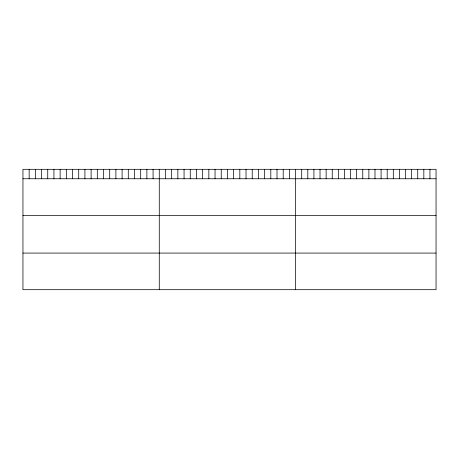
<?xml version="1.0" encoding="UTF-8"?>
<svg xmlns="http://www.w3.org/2000/svg" width="459" height="459" viewBox="0 0 459 459"><rect width="100%" height="100%" fill="white"/><g stroke="black" fill="none" stroke-linecap="round" stroke-linejoin="round"><path stroke-width="0.69" d="M436.05 178.752L436.05 289.692L22.95 289.692L22.95 169.308L436.05 169.308L436.05 178.752L22.95 178.752M22.95 215.363L436.05 215.363M22.95 253.081L436.05 253.081M429.945 169.308L429.945 178.752M423.835 169.308L423.835 178.752M417.73 169.308L417.73 178.752M411.625 169.308L411.625 178.752M405.515 169.308L405.515 178.752M399.41 169.308L399.41 178.752M393.306 169.308L393.306 178.752M387.195 169.308L387.195 178.752M381.09 169.308L381.09 178.752M374.986 169.308L374.986 178.752M368.875 169.308L368.875 178.752M362.771 169.308L362.771 178.752M356.66 169.308L356.66 178.752M350.556 169.308L350.556 178.752M344.451 169.308L344.451 178.752M338.34 169.308L338.34 178.752M332.236 169.308L332.236 178.752M326.131 169.308L326.131 178.752M320.021 169.308L320.021 178.752M313.916 169.308L313.916 178.752M307.811 169.308L307.811 178.752M301.701 169.308L301.701 178.752M295.596 169.308L295.596 289.692M289.399 169.308L289.399 178.752M283.203 169.308L283.203 178.752M277.007 169.308L277.007 178.752M270.81 169.308L270.81 178.752M264.613 169.308L264.613 178.752M258.417 169.308L258.417 178.752M252.221 169.308L252.221 178.752M246.024 169.308L246.024 178.752M239.827 169.308L239.827 178.752M233.631 169.308L233.631 178.752M227.434 169.308L227.434 178.752M221.238 169.308L221.238 178.752M215.042 169.308L215.042 178.752M208.845 169.308L208.845 178.752M202.648 169.308L202.648 178.752M196.452 169.308L196.452 178.752M190.256 169.308L190.256 178.752M184.059 169.308L184.059 178.752M177.862 169.308L177.862 178.752M171.666 169.308L171.666 178.752M165.469 169.308L165.469 178.752M159.273 169.308L159.273 289.692M153.077 169.308L153.077 178.752M146.88 169.308L146.88 178.752M140.683 169.308L140.683 178.752M134.487 169.308L134.487 178.752M128.29 169.308L128.29 178.752M122.094 169.308L122.094 178.752M115.897 169.308L115.897 178.752M109.701 169.308L109.701 178.752M103.504 169.308L103.504 178.752M97.308 169.308L97.308 178.752M91.112 169.308L91.112 178.752M84.915 169.308L84.915 178.752M78.718 169.308L78.718 178.752M72.522 169.308L72.522 178.752M66.325 169.308L66.325 178.752M60.129 169.308L60.129 178.752M53.932 169.308L53.932 178.752M47.736 169.308L47.736 178.752M41.54 169.308L41.54 178.752M35.343 169.308L35.343 178.752M29.146 169.308L29.146 178.752"/></g></svg>
